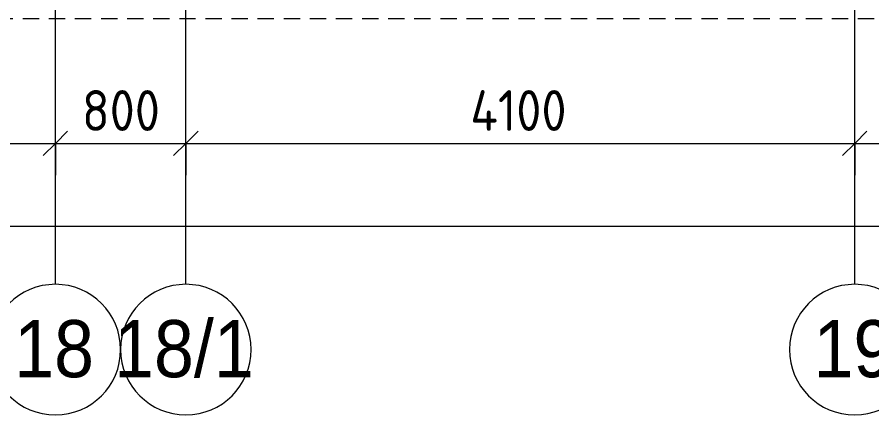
# Model space of a CAD drawing. Header units: millimetres. Extents: x 35143 to 244272, y -8553 to 29000.
# Drawn here: x 65425 to 70665, y -2706 to -269 of the extents above; entities that cross this region are included whole.
import ezdxf

# ---------------------------------------------------------------- set-up
doc = ezdxf.new("R2010")
doc.units = ezdxf.units.MM
doc.linetypes.add('200_ШТРИХ__ш1_п0_6_', pattern=[160, 100, -60])
for name, color, linetype, lineweight in [('A-ANNO-DIMS', 7, 'Continuous', 9), ('A-ANNO-DIMS-100', 7, 'Continuous', 9), ('A-DETL-MBND-1', 7, '200_ШТРИХ__ш1_п0_6_', 9), ('Оси', 7, 'Continuous', 9), ('Оси-1', 7, 'Continuous', 20)]:
    doc.layers.add(name, color=color, linetype=linetype, lineweight=lineweight)
doc.styles.add('Arial', font='arial.ttf', dxfattribs={"width": 0.9, "height": 350})
doc.styles.add('ISOCPEUR', font='isocpeur.ttf', dxfattribs={"width": 0.9, "height": 250})
doc.dimstyles.new('ISO-2_5_0_9К_БОЛЬШОЙ', dxfattribs={"dimscale": 304.8, "dimtxt": 248.995294, "dimasz": 0.492126, "dimexe": 0.393701, "dimexo": 0.984252, "dimgap": 0, "dimtad": 1, "dimdec": 0, "dimrnd": 10, "dimzin": 0, "dimdsep": 46, "dimtxsty": 'ISOCPEUR', "dimblk1": 'OBLIQUE', "dimblk2": 'OBLIQUE', "dimsah": 1, "dimcen": 0.09, "dimdle": 0.393701, "dimazin": 0, "dimtfac": 1, "dimtdec": 4, "dimtix": 1, "dimtmove": 0, "dimatfit": 3, "dimfxl": 1, "dimtvp": 1, "dimtolj": 1, "dimtzin": 0, "dimarcsym": 2})

# ---------------------------------------------------------------- blocks, each defined once
blk = doc.blocks.new('Ось сетки - D8-29747960-План монтажа стен и перегородок 2 этажа в осях 12-23')
at = {"layer": 'Оси-1'}
for start, end in [(360, 180), (180, 360)]:
    blk.add_arc((0, 0), 4, start, end, dxfattribs=at)
blk = doc.blocks.new('DIMBLOCK24-План монтажа стен и перегородок 2 этажа в осях 12-23')
at = {"layer": 'A-ANNO-DIMS-100'}
for p, q in [((61160, -1236.9), (61160, -922.9)), ((65660, -1236.9), (65660, -922.9)), ((61160, -1042.9), (65660, -1042.9)), ((61160, -1042.9), (61160, -1236.9)), ((65660, -1042.9), (65660, -1236.9))]:
    blk.add_line(p, q, dxfattribs=at)
at = {"layer": 'A-ANNO-DIMS-100', "lineweight": 20}
for p, q in [((61160, -1042.9), (61235, -967.9)), ((65660, -1042.9), (65735, -967.9)), ((61160, -1042.9), (61085, -1117.9)), ((65660, -1042.9), (65585, -1117.9))]:
    blk.add_line(p, q, dxfattribs=at)
at = {"layer": 'A-ANNO-DIMS-100', "color": 0, "insert": (63082, -716.3), "char_height": 250, "width": 787.208, "attachment_point": 1, "line_spacing_factor": 1.149209, "style": 'ISOCPEUR'}
blk.add_mtext('4500', dxfattribs=at)
blk = doc.blocks.new('_Oblique')
at = {"color": 0, "linetype": 'ByBlock', "lineweight": -2}
blk.add_line((-0.5, -0.5), (0.5, 0.5), dxfattribs=at)
blk = doc.blocks.new('DIMBLOCK25-План монтажа стен и перегородок 2 этажа в осях 12-23')
at = {"layer": 'A-ANNO-DIMS-100'}
for p, q in [((65660, -1236.9), (65660, -922.9)), ((66460, -1236.9), (66460, -922.9)), ((65660, -1042.9), (66460, -1042.9)), ((65660, -1042.9), (65660, -1236.9)), ((66460, -1042.9), (66460, -1236.9))]:
    blk.add_line(p, q, dxfattribs=at)
at = {"layer": 'A-ANNO-DIMS-100', "lineweight": 20}
for p, q in [((65660, -1042.9), (65735, -967.9)), ((66460, -1042.9), (66535, -967.9)), ((65660, -1042.9), (65585, -1117.9)), ((66460, -1042.9), (66385, -1117.9))]:
    blk.add_line(p, q, dxfattribs=at)
at = {"layer": 'A-ANNO-DIMS-100', "color": 0, "insert": (65823, -716.3), "char_height": 250, "width": 568.858, "attachment_point": 1, "line_spacing_factor": 1.149209, "style": 'ISOCPEUR'}
blk.add_mtext('800', dxfattribs=at)
blk = doc.blocks.new('DIMBLOCK26-План монтажа стен и перегородок 2 этажа в осях 12-23')
at = {"layer": 'A-ANNO-DIMS-100'}
for p, q in [((66460, -1236.9), (66460, -922.9)), ((70560, -1236.9), (70560, -922.9)), ((66460, -1042.9), (70560, -1042.9)), ((66460, -1042.9), (66460, -1236.9)), ((70560, -1042.9), (70560, -1236.9))]:
    blk.add_line(p, q, dxfattribs=at)
at = {"layer": 'A-ANNO-DIMS-100', "lineweight": 20}
for p, q in [((66460, -1042.9), (66535, -967.9)), ((70560, -1042.9), (70635, -967.9)), ((66460, -1042.9), (66385, -1117.9)), ((70560, -1042.9), (70485, -1117.9))]:
    blk.add_line(p, q, dxfattribs=at)
at = {"layer": 'A-ANNO-DIMS-100', "color": 0, "insert": (68203.5, -716.3), "char_height": 250, "width": 735.494, "attachment_point": 1, "line_spacing_factor": 1.149209, "style": 'ISOCPEUR'}
blk.add_mtext('4100', dxfattribs=at)
blk = doc.blocks.new('DIMBLOCK27-План монтажа стен и перегородок 2 этажа в осях 12-23')
at = {"layer": 'A-ANNO-DIMS-100'}
for p, q in [((70560, -1236.9), (70560, -922.9)), ((71960, -1236.9), (71960, -922.9)), ((70560, -1042.9), (71960, -1042.9)), ((70560, -1042.9), (70560, -1236.9)), ((71960, -1042.9), (71960, -1236.9))]:
    blk.add_line(p, q, dxfattribs=at)
at = {"layer": 'A-ANNO-DIMS-100', "lineweight": 20}
for p, q in [((70560, -1042.9), (70635, -967.9)), ((71960, -1042.9), (72035, -967.9)), ((70560, -1042.9), (70485, -1117.9)), ((71960, -1042.9), (71885, -1117.9))]:
    blk.add_line(p, q, dxfattribs=at)
at = {"layer": 'A-ANNO-DIMS-100', "color": 0, "insert": (70953.5, -716.3), "char_height": 250, "width": 735.494, "attachment_point": 1, "line_spacing_factor": 1.149209, "style": 'ISOCPEUR'}
blk.add_mtext('1400', dxfattribs=at)
blk = doc.blocks.new('DIMBLOCK32-План монтажа стен и перегородок 2 этажа в осях 12-23')
at = {"layer": 'A-ANNO-DIMS-100'}
for p, q in [((38310, -1743.6), (38310, -1429.6)), ((84560, -1743.6), (84560, -1429.6)), ((38190, -1549.6), (84680, -1549.6)), ((38310, -1549.6), (38310, -1743.6)), ((84560, -1549.6), (84560, -1743.6))]:
    blk.add_line(p, q, dxfattribs=at)
at = {"layer": 'A-ANNO-DIMS-100', "lineweight": 20}
for p, q in [((38310, -1549.6), (38385, -1474.6)), ((84560, -1549.6), (84635, -1474.6)), ((38310, -1549.6), (38235, -1624.6)), ((84560, -1549.6), (84485, -1624.6))]:
    blk.add_line(p, q, dxfattribs=at)
at = {"layer": 'A-ANNO-DIMS-100', "color": 0, "insert": (61028, -1223), "char_height": 250, "width": 976.828, "attachment_point": 1, "line_spacing_factor": 1.149209, "style": 'ISOCPEUR'}
blk.add_mtext('46250', dxfattribs=at)

msp = doc.modelspace()

# ---------------------------------------------------------------- linework, layer by layer
at = {"layer": 'A-DETL-MBND-1'}
msp.add_line((72280, -280), (38742.7, -280), dxfattribs=at)
at = {"layer": 'Оси'}
for p, q in [((65660, -1906.3), (65660, 593.7)), ((66460, -1906.3), (66460, 593.7)), ((70560, -1906.3), (70560, 593.7))]:
    msp.add_line(p, q, dxfattribs=at)

# ---------------------------------------------------------------- block references
at = {"layer": 'Оси-1', "xscale": 99.99999999999993, "yscale": 99.99999999999993, "zscale": 99.99999999999993}
for p in [(65660, -2306.3), (66460, -2306.3), (70560, -2306.3)]:
    msp.add_blockref('Ось сетки - D8-29747960-План монтажа стен и перегородок 2 этажа в осях 12-23', p, dxfattribs=at)

# ---------------------------------------------------------------- texts
at = {"layer": 'Оси', "char_height": 350, "attachment_point": 1, "style": 'Arial'}
for s, insert, width in [('18', (65407.4, -2125.6), 606.076), ('18/1', (66019.7, -2125.6), 1060.633), ('19', (70307.4, -2125.6), 606.076)]:
    msp.add_mtext(s, dxfattribs=dict(at, insert=insert, width=width))

# ---------------------------------------------------------------- dimensions: what is measured, and where the dimension line sits
at = {"layer": 'A-ANNO-DIMS'}
for base, p1, p2, override, picture, middle in [((65660, -1042.9), (61160, -936.9), (65660, -936.9), {"dimpost": '<>', "dimfxl": 4500}, 'DIMBLOCK24-План монтажа стен и перегородок 2 этажа в осях 12-23', (63410, -917.9)), ((66460, -1042.9), (65660, -936.9), (66460, -936.9), {"dimpost": '<>', "dimfxl": 800}, 'DIMBLOCK25-План монтажа стен и перегородок 2 этажа в осях 12-23', (66060, -917.9)), ((70560, -1042.9), (66460, -936.9), (70560, -936.9), {"dimpost": '<>', "dimfxl": 4100}, 'DIMBLOCK26-План монтажа стен и перегородок 2 этажа в осях 12-23', (68510, -917.9)), ((71960, -1042.9), (70560, -936.9), (71960, -936.9), {"dimpost": '<>', "dimfxl": 1400}, 'DIMBLOCK27-План монтажа стен и перегородок 2 этажа в осях 12-23', (71260, -917.9)), ((84560, -1549.6), (38310, -1443.6), (84560, -1443.6), {"dimpost": '<>', "dimfxl": 46250}, 'DIMBLOCK32-План монтажа стен и перегородок 2 этажа в осях 12-23', (61435, -1424.6))]:
    dim = msp.add_linear_dim(base=base, p1=p1, p2=p2, dimstyle='ISO-2_5_0_9К_БОЛЬШОЙ', override=override, dxfattribs=at)
    dim.commit()
    dim.dimension.update_dxf_attribs({"geometry": picture, "text_midpoint": middle})

doc.saveas('drawing.dxf')
